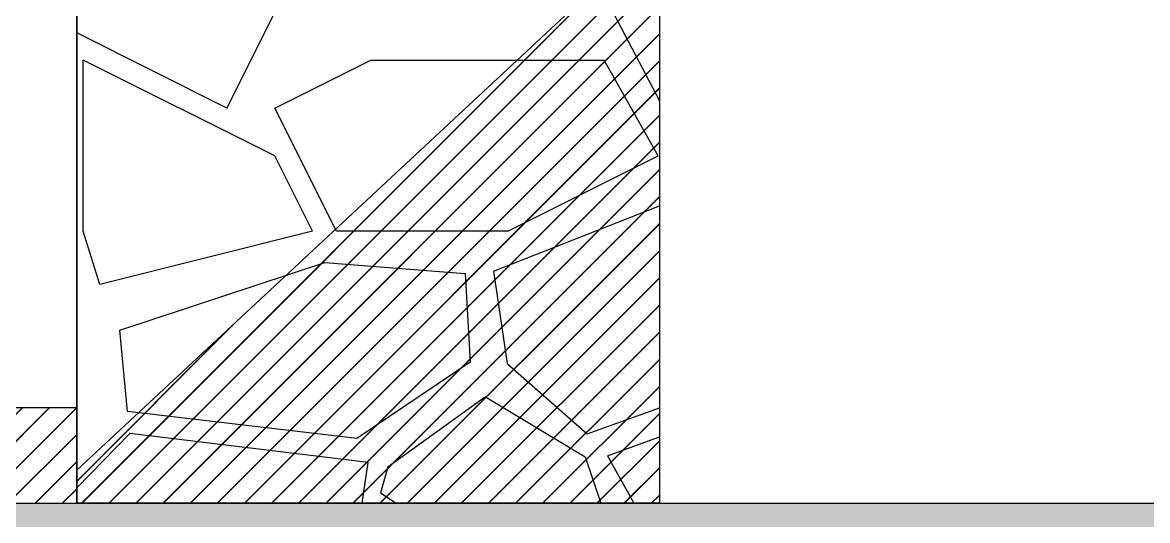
# Model space of a CAD drawing. Header units: inches. Extents: x 0.9 to 45.9, y 0.4 to 30.4.
# Drawn here: x 19.727 to 20.9, y 23.964 to 24.483 of the extents above; entities that cross this region are included whole.
import ezdxf

# ---------------------------------------------------------------- set-up
doc = ezdxf.new("R2010")
doc.units = ezdxf.units.IN
doc.header["$MEASUREMENT"] = 0
doc.layers.add('MUROS', color=9, linetype='Continuous')

# ---------------------------------------------------------------- blocks, each defined once
blk = doc.blocks.new('dudjddjdud')
at = {"layer": 'MUROS'}
for p, q in [((1673.5705, 865.3557, -0.1008), (1673.6705, 865.5557, -0.1008)), ((1673.9711, 865.4597, -0.0108), (1674.0216, 865.3631, -0.0408)), ((1673.5705, 865.3557, -0.1008), (1673.4139, 865.434, -0.1008)), ((1673.4205, 865.2273, -0.1008), (1673.4205, 865.4057, -0.1008)), ((1673.6205, 865.3057, -0.1008), (1673.4205, 865.4057, -0.1008)), ((1673.6205, 865.3557, -0.1008), (1673.7205, 865.4057, -0.1008)), ((1673.7205, 865.4057, -0.1008), (1673.9639, 865.4057, -0.1008)), ((1674.0205, 865.3057, -0.1008), (1673.9639, 865.4057, -0.1008)), ((1673.6847, 865.2273, -0.1008), (1673.6205, 865.3557, -0.1008)), ((1673.6597, 865.2273, -0.1008), (1673.6205, 865.3057, -0.1008)), ((1673.8636, 865.2273, -0.1008), (1674.0205, 865.3057, -0.1008)), ((1673.8487, 865.1858), (1674.0216, 865.2539, -0.03)), ((1673.4378, 865.1718, -0.0108), (1673.4205, 865.2273, -0.1008)), ((1673.6597, 865.2273, -0.1008), (1673.4378, 865.1718, -0.0108)), ((1673.8636, 865.2273, -0.1008), (1673.6847, 865.2273, -0.1008)), ((1673.459, 865.1242), (1673.6725, 865.1948)), ((1673.6725, 865.1948), (1673.8191, 865.1833)), ((1673.8191, 865.1833), (1673.8243, 865.0908)), ((1673.8487, 865.1858), (1673.8629, 865.0895)), ((1673.4668, 865.0394), (1673.459, 865.1242)), ((1673.8243, 865.0908), (1673.706, 865.0111)), ((1673.8629, 865.0895), (1673.9464, 865.0162)), ((1673.8403, 865.0547), (1673.7383, 864.9813)), ((1673.8403, 865.0547), (1673.9442, 864.9921)), ((1673.706, 865.0111), (1673.4668, 865.0394)), ((1673.9464, 865.0162), (1674.0216, 865.0432, -0.03)), ((1673.4694, 865.0166), (1673.4139, 864.9598, -0.03)), ((1673.718, 864.9862), (1673.4694, 865.0166)), ((1673.9676, 864.9933), (1674.0216, 865.0129, -0.03)), ((1673.9442, 864.9921), (1673.9606, 864.9438, -0.03)), ((1673.9676, 864.9933), (1673.9949, 864.9438, -0.03)), ((1673.7115, 864.9438, -0.03), (1673.718, 864.9862)), ((1673.7383, 864.9813), (1673.7307, 864.9547)), ((1673.7307, 864.9547), (1673.7471, 864.9438, -0.03))]:
    blk.add_line(p, q, dxfattribs=at)
at = {"layer": 'MUROS', "elevation": -0.03}
blk.add_lwpolyline([(1673.4139, 867.6724), (1674.0216, 867.6724), (1674.0216, 864.9438), (1673.4139, 864.9438), (1673.4139, 867.6724)], dxfattribs=at)

msp = doc.modelspace()

# ---------------------------------------------------------------- hatches: boundary and pattern name
h = msp.add_hatch()
h.set_pattern_fill('JIS_LC_20', color=250, scale=0.001, style=0)
h.set_pattern_definition([(45, (-1650.833552, -905.224749), (-0.01414213562, 0.01414213562), []), (45, (-1650.833152, -905.224749), (-0.01414213562, 0.01414213562), [])])
h.paths.add_polyline_path([(19.7833, 23.9816), (19.7833, 24.016), (20.391, 24.5816), (20.391, 23.9816)])
h = msp.add_hatch()
h.set_pattern_fill('JIS_LC_20', color=250, scale=0.001, style=0)
h.set_pattern_definition([(45, (-1699.078552, -905.224749), (-0.01414213562, 0.01414213562), []), (45, (-1699.078152, -905.224749), (-0.01414213562, 0.01414213562), [])])
h.paths.add_polyline_path([(19.3583, 24.0816), (19.3583, 23.9816), (19.7833, 23.9816), (19.7833, 24.0816)])
at = {"linetype": 'ByBlock', "ltscale": 0.01}
h = msp.add_hatch(dxfattribs=at)
h.set_pattern_fill('EARTH', color=34, scale=0.02, style=0)
h.set_pattern_definition([(0, (-1799.21716, -903.5179), (0.127, 0.127), [0.127, -0.127]), (0, (-1799.21716, -903.47028), (0.127, 0.127), [0.127, -0.127]), (0, (-1799.21716, -903.42265), (0.127, 0.127), [0.127, -0.127]), (90, (-1799.20129, -903.40678), (-0.127, 0.127), [0.127, -0.127]), (90, (-1799.15366, -903.40678), (-0.127, 0.127), [0.127, -0.127]), (90, (-1799.10604, -903.40678), (-0.127, 0.127), [0.127, -0.127])])
h.paths.add_polyline_path([(17.8583, 23.6816), (17.8583, 23.8316), (18.8583, 23.8316), (18.8583, 23.9816), (25.8583, 23.9816), (25.8583, 23.8316), (26.8583, 23.8316), (26.8583, 23.6816), (25.7083, 23.6816), (25.7083, 23.8316), (19.0083, 23.8316), (19.0083, 23.6816)])

# ---------------------------------------------------------------- linework, layer by layer
at = {"color": 250}
msp.add_line((20.391, 24.5816, -0.104), (19.7833, 24.016, -0.0704), dxfattribs=at)
at = {"color": 34, "linetype": 'ByBlock', "ltscale": 0.01, "elevation": -0.104}
msp.add_lwpolyline([(17.8583, 23.6816), (17.8583, 23.8316), (18.8583, 23.8316), (18.8583, 23.9816), (25.8583, 23.9816), (25.8583, 23.8316), (26.8583, 23.8316), (26.8583, 23.6816), (25.7083, 23.6816), (25.7083, 23.8316), (19.0083, 23.8316), (19.0083, 23.6816), (17.8583, 23.6816), (17.8583, 23.8316), (18.8583, 23.8316), (18.8583, 23.9816)], dxfattribs=at)
at = {"layer": 'MUROS'}
for p, q in [((19.7833, 28.4748, -0.104), (19.7833, 24.0816, -0.104)), ((20.391, 26.7103, -0.104), (20.391, 23.9816, -0.104)), ((18.8583, 24.0816, -0.104), (19.7833, 24.0816, -0.104)), ((19.7833, 24.0816, -0.104), (19.7833, 23.9816, -0.104)), ((18.8583, 23.9816, -0.104), (25.8583, 23.9816, -0.104))]:
    msp.add_line(p, q, dxfattribs=at)
at = {"layer": 'MUROS', "elevation": -0.104}
msp.add_lwpolyline([(19.7833, 26.7103), (20.391, 26.7103), (20.391, 23.9816), (19.7833, 23.9816), (19.7833, 26.7103)], dxfattribs=at)

# ---------------------------------------------------------------- block references
at = {"color": 250}
msp.add_blockref('dudjddjdud', (-1653.6306, -840.9621, -0.074), dxfattribs=at)

doc.saveas('drawing.dxf')
